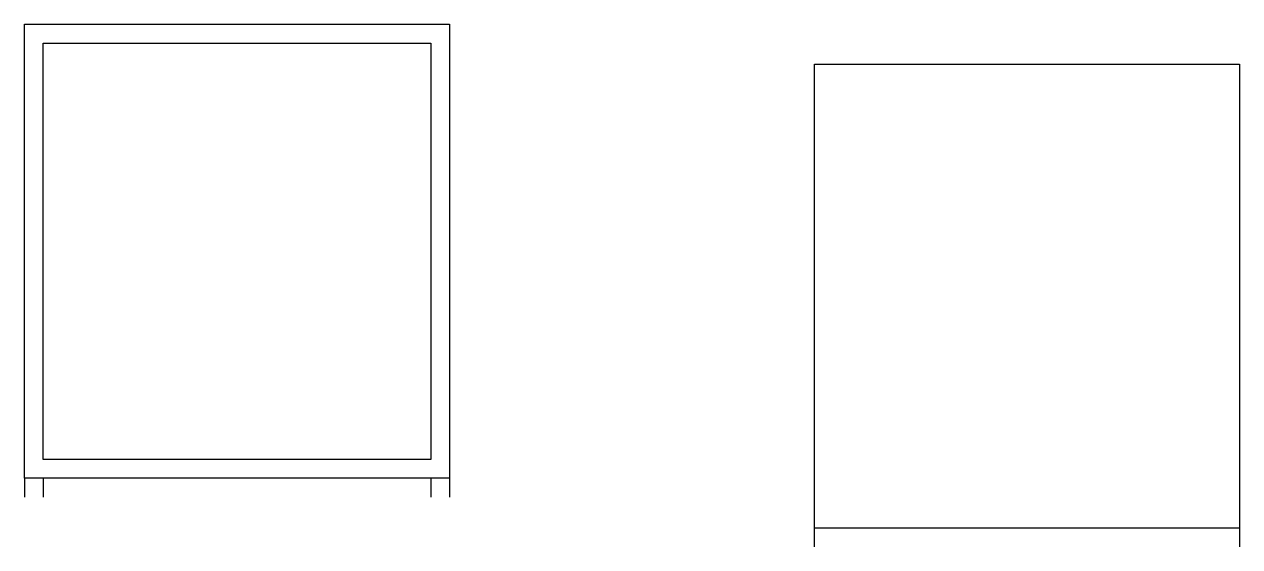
# Model space of a CAD drawing. Header units: inches. Extents: x 33.2 to 46, y 21.2 to 26.7.
import ezdxf

# ---------------------------------------------------------------- set-up
doc = ezdxf.new("R2010")
doc.units = ezdxf.units.IN
doc.header["$MEASUREMENT"] = 0
doc.layers.add('distantiera 3d', color=40, linetype='Continuous')
doc.layers.add('plan sus', color=41, linetype='Continuous')

msp = doc.modelspace()

# ---------------------------------------------------------------- linework, layer by layer
at = {"layer": 'distantiera 3d'}
msp.add_line((41.536, 21.406), (46.036, 21.406), dxfattribs=at)
msp.add_lwpolyline([(41.536, 21.206), (41.536, 26.306), (46.036, 26.306), (46.036, 21.206)], dxfattribs=at)
at = {"layer": 'plan sus'}
for p, q in [((33.177, 26.729), (37.677, 26.729)), ((33.177, 21.929), (33.177, 26.729)), ((37.677, 26.729), (37.677, 21.929)), ((33.377, 26.529), (37.477, 26.529)), ((33.377, 22.129), (33.377, 26.529)), ((37.477, 26.529), (37.477, 22.129)), ((37.477, 22.129), (33.377, 22.129)), ((37.677, 21.929), (33.177, 21.929)), ((33.177, 21.929), (33.177, 21.729)), ((33.377, 21.929), (33.377, 21.729)), ((37.477, 21.929), (37.477, 21.729)), ((37.677, 21.929), (37.677, 21.729))]:
    msp.add_line(p, q, dxfattribs=at)

doc.saveas('drawing.dxf')
